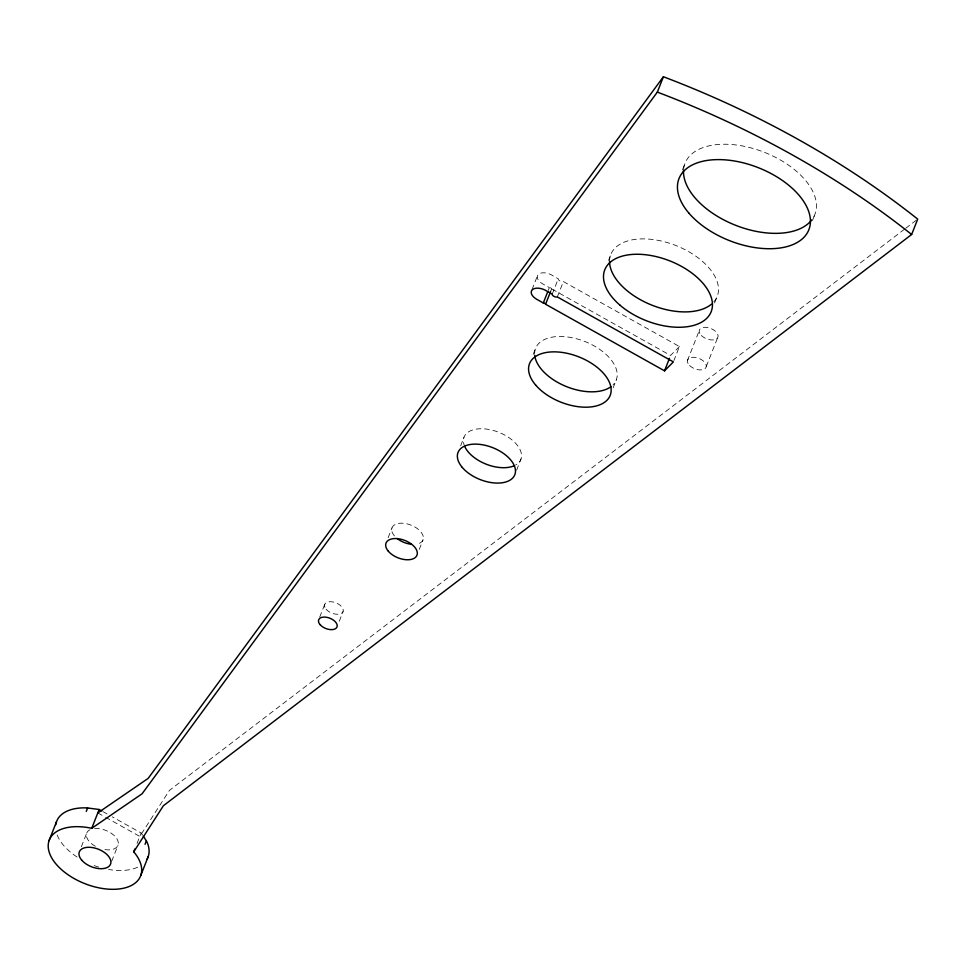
<?xml version="1.0" encoding="UTF-8"?>
<svg xmlns="http://www.w3.org/2000/svg" width="966" height="966" viewBox="0 0 966 966"><rect width="100%" height="100%" fill="white"/><g stroke="black" fill="none" stroke-linecap="round" stroke-linejoin="round"><path stroke-width="0.72" stroke-dasharray="4.83 3.62" d="M81.373 846.687L86.662 833.247M111.694 861.237L118.045 845.117M137.051 843.427L141.157 833.006L112.285 816.838M319.722 617.081L324.673 604.499M339.259 621.259L343.111 611.478M388.139 537.688L391.991 527.907M419.244 549.449L423.096 539.668M460.649 445.833L463.946 437.441M532 289.667L537.494 275.684M548.253 290.392L549.364 287.602L542.433 283.726A10.578 5.941 21.5 0 1 538.303 274.465A10.578 5.941 21.5 0 1 551.284 274.803L558.251 278.8A3.224 1.811 21.5 0 0 560.038 281.021A3.224 1.811 21.5 0 0 563.371 281.565L679.424 346.54L673.93 360.523M550.535 291.672L551.634 288.87A1.654 0.93 21.5 0 0 549.364 287.602M552.202 294.171L558.251 278.8M533.196 354.413L535.405 348.835M557.322 296.936L563.371 281.565M516.593 470.188L521 459.019M608.532 260.397L611.285 253.406M682.527 169.714L684.725 164.123M613.144 387.861L616.453 379.481M687.418 360.632L699.227 330.662M714.574 302.974L716.772 297.383M706.267 366.549L718.076 336.579M812.491 220.465L815.244 213.474M679.424 346.54L670.573 355.464L551.634 288.87M904.514 229.196L169.461 790.357L139.792 836.435L105.68 817.333M905.71 228.278L916.505 220.043M103.096 811.694L107.033 813.903M97.808 812.925L104.364 816.596M141.157 833.006L142.642 835.252M94.62 828.538A16.772 9.431 21.5 0 1 117.683 840.323A16.772 9.431 21.5 0 1 103.447 849.331M95.32 846.264A16.772 9.431 21.5 0 1 90.297 829.589M464.972 447.004A30.501 17.146 21.5 0 1 497.128 431.669A30.501 17.146 21.5 0 1 515.578 465.081M394.394 535.889A16.627 9.346 21.5 0 1 398.704 523.379A16.627 9.346 21.5 0 1 420.693 531.698A16.627 9.346 21.5 0 1 416.382 544.196M534.633 353.967A43.337 24.355 21.5 0 1 584.913 341.517A43.337 24.355 21.5 0 1 613.012 384.915M137.595 867.251A49.061 27.579 21.5 0 1 108.578 869.46M98.749 867.106A49.061 27.579 21.5 0 1 93.364 865.27M77.063 857.023A49.061 27.579 21.5 0 1 56.97 834.491M609.546 261.701A57.175 32.132 21.5 0 1 675.355 245.316A57.175 32.132 21.5 0 1 713.596 302.116M683.711 168.434A69.781 39.22 21.5 0 1 763.997 152.157A69.781 39.22 21.5 0 1 812.599 218.727M326.097 609.232A9.853 5.542 21.5 0 0 342.326 612.71A9.853 5.542 21.5 0 0 333.258 602.023A9.853 5.542 21.5 0 0 326.097 609.232M701.364 335.492A9.926 5.579 21.5 0 0 717.521 337.931A9.926 5.579 21.5 0 0 707.052 327.438A9.926 5.579 21.5 0 0 701.364 335.492M689.567 365.462A9.926 5.579 21.5 0 0 705.723 367.901A9.926 5.579 21.5 0 0 695.242 357.408A9.926 5.579 21.5 0 0 689.567 365.462"/><path stroke-width="1.45" d="M49.061 840.637L56.475 821.837M86.276 811.404L87.628 807.974M97.808 812.925L148.136 778.415L663.4 76.749A576.545 324.069 21.5 0 1 917.7 219.125L911.65 234.496L163.399 805.729L133.743 851.807A49.061 27.579 21.5 0 1 113.903 889.312A49.061 27.579 21.5 0 1 49.568 853.292A49.061 27.579 21.5 0 1 91.746 828.297L99.16 809.496L101.78 810.957M133.743 851.807L134.842 849.017M145.033 844.296L146.385 840.867M140.831 875.341L148.233 856.528M543.303 302.974L536.384 299.098A10.578 5.941 21.5 0 1 532.242 289.836A10.578 5.941 21.5 0 1 545.235 290.174L552.202 294.171A3.224 1.811 21.5 0 0 553.989 296.393A3.224 1.811 21.5 0 0 557.322 296.936L673.374 361.912L664.523 370.835L545.585 304.242A1.654 0.93 21.5 0 0 543.303 302.974L547.71 291.792M545.585 304.242L550.535 291.672M91.746 828.297L142.087 793.786L657.339 92.108L663.4 76.749M664.523 370.835L669.474 358.265M99.16 809.496L87.194 807.914A49.061 27.579 21.5 0 0 55.787 824.65M143.391 836.375L146.578 841.157A49.061 27.579 21.5 0 1 147.049 859.16M811.718 219.946A69.781 39.22 21.5 0 1 735.983 225.44A69.781 39.22 21.5 0 1 683.554 169.931M610.923 386.714A43.337 24.355 21.5 0 1 565.883 386.364A43.337 24.355 21.5 0 1 534.729 355.319M514.383 465.684A30.501 17.146 21.5 0 1 464.972 447.004M411.359 544.281A16.627 9.346 21.5 0 1 397.135 538.509M711.447 304.181A57.175 32.132 21.5 0 1 650.396 304.544A57.175 32.132 21.5 0 1 609.546 261.701M657.339 92.108A576.545 324.069 21.5 0 1 911.65 234.496M320.048 624.604A9.853 5.542 21.5 0 0 336.277 628.081A9.853 5.542 21.5 0 0 327.196 617.395A9.853 5.542 21.5 0 0 320.048 624.604M688.746 212.955A69.781 39.22 21.5 0 0 803.652 237.612A69.781 39.22 21.5 0 0 739.388 161.938A69.781 39.22 21.5 0 0 688.746 212.955M81.675 860.102A16.772 9.431 21.5 0 0 109.303 866.031A16.772 9.431 21.5 0 0 93.847 847.834A16.772 9.431 21.5 0 0 81.675 860.102M535.599 384.987A43.337 24.355 21.5 0 0 606.962 400.286A43.337 24.355 21.5 0 0 567.054 353.302A43.337 24.355 21.5 0 0 535.599 384.987M462.291 467.447A30.501 17.146 21.5 0 0 512.523 478.218A30.501 17.146 21.5 0 0 484.437 445.145A30.501 17.146 21.5 0 0 462.291 467.447M388.344 551.248A16.627 9.346 21.5 0 0 415.718 557.128A16.627 9.346 21.5 0 0 400.407 539.1A16.627 9.346 21.5 0 0 388.344 551.248M619.798 305.014A57.175 32.132 21.5 0 0 710.722 312.755A57.175 32.132 21.5 0 0 643.404 254.529A57.175 32.132 21.5 0 0 619.798 305.014"/></g></svg>
